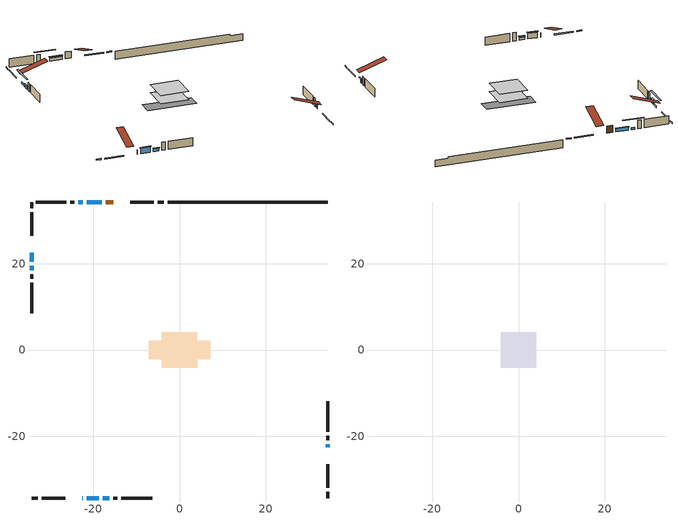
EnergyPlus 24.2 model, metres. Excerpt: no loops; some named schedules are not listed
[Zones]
conditioned space
 floor adiabatic (AdiabaticFloorConstruction): -4.07,-4.07 -4.07,4.07 4.07,4.07 4.07,-4.07 z0.77
 floor foundation (Slab1 construction): -7.08,-2.17 -7.08,2.17 7.08,2.17 7.08,-2.17 z-1.55
 wall outside (RimJoist1 construction): -3.6,34.31 -5.03,34.31 / -34.31,-34.31 -32.89,-34.31 / -34.31,34.31 -34.31,32.89 / 34.31,-34.31 34.31,-32.89 z0.77:1.07
 wall outside (RimJoist2 construction): -5.96,34.31 -11.45,34.31 / -31.96,-34.31 -26.46,-34.31 / -34.31,31.96 -34.31,26.46 / 34.31,-31.96 34.31,-26.46 z0.77:1.07
 wall outside (AdiabaticWallConstruction 1): -15.4,34.31 -17.12,34.31 z0.77:2.8
 wall outside (AdiabaticWallConstruction): -22.52,-34.31 -22.44,-34.31 / 34.31,-22.52 34.31,-21.8 z0.77:1.99; -34.31,22.52 -34.31,20.48 / -22.48,34.31 -23.5,34.31 z0.77:1.28; -21.51,-34.31 -18.76,-34.31 z0.77:2.4; -17.84,-34.31 -16.26,-34.31 z0.77:1.58; -18.05,34.31 -21.55,34.31 z0.77:1.68; -34.31,19.56 -34.31,18.44 z0.77:1.69
 wall outside (Wall1 construction): -24.42,34.31 -25.37,34.31 / -15.33,-34.31 -14.38,-34.31 / -34.31,17.51 -34.31,16.56 / 34.31,-20.87 34.31,-19.92 z0.77:3.21
 wall outside (Wall2 construction): -26.3,34.31 -33.39,34.31 / -13.45,-34.31 -6.37,-34.31 / -34.31,15.63 -34.31,8.55 / 34.31,-19 34.31,-11.91 z0.77:3.21
 wall foundation (FoundationWall1 construction): -2.67,34.31,-1.55 -2.67,34.31,0.77 30.62,34.31,0.77 30.62,34.31,0.35 34.31,34.31,0.35 34.31,34.31,-1.55
 window (WindowConstruction 5): -22.51,-34.31 -22.44,-34.31 z0.77:1.99
 window (WindowConstruction 7): -34.31,22.51 -34.31,20.48 z0.77:1.28
 window (WindowConstruction): -21.51,-34.31 -18.76,-34.31 z0.77:2.39
 window (WindowConstruction 1): -17.84,-34.31 -16.26,-34.31 z0.77:1.58
 window (WindowConstruction 2): 34.31,-22.51 34.31,-21.8 z0.77:1.99
 window (WindowConstruction 3): -18.05,34.31 -21.55,34.31 z0.77:1.68
 window (WindowConstruction 4): -34.31,19.56 -34.31,18.44 z0.77:1.68
 window (WindowConstruction 6): -22.48,34.31 -23.49,34.31 z0.77:1.28
 door (Door): -15.4,34.31 -17.12,34.31 z0.77:2.8
 ceiling adiabatic (AdiabaticFloorConstruction): 4.07,-4.07 4.07,4.07 -4.07,4.07 -4.07,-4.07 z0.77
attic - vented
 floor to conditioned space (Floor1 construction Reversed): -4.07,-4.07 -4.07,4.07 4.07,4.07 4.07,-4.07 z3.21
 roof outside (Roof1 construction): -14.47,34.31,3.21 -14.47,26.39,5.85 -12.38,26.39,5.85 -12.38,34.31,3.21; -23.44,-34.31,3.21 -23.44,-26.39,5.85 -25.53,-26.39,5.85 -25.53,-34.31,3.21; -34.31,23.44,3.21 -26.39,23.44,5.85 -26.39,25.53,5.85 -34.31,25.53,3.21; 34.31,-23.44,3.21 26.39,-23.44,5.85 26.39,-25.53,5.85 34.31,-25.53,3.21
shading: -34.31,17.84 -34.31,25.15 -34.73,25.15 -34.73,17.84 z3.92; -18.56,-34.31 -21.71,-34.31 -21.71,-34.73 -18.56,-34.73 z2.6; -16.06,-34.31 -18.04,-34.31 -18.04,-34.73 -16.06,-34.73 z1.78; 34.31,-21.6 34.31,-22.72 34.73,-22.72 34.73,-21.6 z2.19; -21.75,34.31 -17.85,34.31 -17.85,34.73 -21.75,34.73 z1.89; -34.31,18.24 -34.31,19.76 -34.73,19.76 -34.73,18.24 z1.89; -26.13,34.31 -19.84,34.31 -19.84,34.73 -26.13,34.73 z3.92
[Building]
Building 1: Terrain=Suburbs
[Site:Location]
Edmonton Intl AP_AB: Latitude {deg}=53.31; Longitude {deg}=-113.58; Time Zone {hr}=-7; Elevation {m}=723; Keep Site Location Information=Yes
[Site:GroundTemperature:Shallow]
-1.56185, -3.61833, -3.78302, -2.80711, 1.11059, 5.01004, 8.39065, 10.5322, 10.7141, 8.97234, 5.67794, 1.89811
[Site:WaterMainsTemperature]
Calculation Method=Schedule; Temperature Schedule=mains temperature schedule
[Material] Roughness=Rough; Thermal Absorptance=0.9
Name | Thickness {m} | Conductivity {W/m-K} | Density {kg/m3} | Specific Heat {J/kg-K} | Solar Absorptance | Visible Absorptance
asphalt or fiberglass shingles | 0.00635 | 0.162714 | 1121.4 | 1465.45 | 0.4 | 0.4
ceiling loosefill ins | 0.0846667 | 0.0480833 | 16.02 | 1046.75 | 0.7 | 0.7
ceiling stud and cavity | 0.1397 | 0.110961 | 65.682 | 1177.47 | 0.7 | 0.7
concrete 4.0 in. | 0.1016 | 1.803125 | 2242.8 | 837.4 | 0.7 | 0.7
concrete 8.0 in. | 0.2032 | 1.803125 | 2242.8 | 837.4 | 0.7 | 0.7
door material | 0.04445 | 0.053851 | 512.64 | 1214.23 | 0.7 | 0.7
exterior vertical ins | 0.00750702 | 0.029427 | 32.04 | 1214.23 | 0.7 | 0.7
floor covering | 0.0127 | 0.0433444 | 54.468 | 1339.84 | 0.6 | 0.6
floor rigid ins; wall rigid ins | 0.512978 | 0.029427 | 32.04 | 1214.23 | 0.7 | 0.7
floor stud and cavity | 0.1397 | 1.75129 | 37.0049 | 1207.88 | 0.7 | 0.7
furniture material conditioned space 1 | 0.1524 | 0.115458 | 640.8 | 1214.23 | 0.6 | 0.6
gypsum board | 0.0127 | 0.160291 | 801 | 837.4 | 0.6 | 0.6
gypsum board 1 | 0.0127 | 0.160291 | 801 | 837.4 | 0.7 | 0.7
osb sheathing 0.5 in. | 0.0127 | 0.115458 | 512.64 | 1214.23 | 0.7 | 0.7
osb sheathing 0.75 in. | 0.01905 | 0.115458 | 512.64 | 1214.23 | 0.7 | 0.7
osb sheathing 2.0 in. | 0.0508 | 0.115458 | 512.64 | 1214.23 | 0.7 | 0.7
rim joist rigid ins | 0.051816 | 0.029427 | 32.04 | 1214.23 | 0.7 | 0.7
rim joist stud and cavity | 0.0508 | 0.0425153 | 125.044 | 1163.47 | 0.6 | 0.6
rim joist stud and cavity 1 | 0.0508 | 0.0456069 | 125.044 | 1163.47 | 0.6 | 0.6
wall stud and cavity | 0.1397 | 0.101068 | 139.0536 | 1170.24 | 0.7 | 0.7
wall stud and cavity 1 | 0.1397 | 0.0958194 | 139.0536 | 1170.24 | 0.7 | 0.7
wall stud and cavity 2 | 0.0889 | 0.380278 | 52.3479 | 1209.89 | 0.7 | 0.7
wall stud and cavity 3 | 0.0889 | 0.391764 | 83.0341 | 1211.67 | 0.7 | 0.7
wood siding | 0.0254 | 0.102417 | 544.68 | 1172.36 | 0.4 | 0.4
wood siding 1; wood siding 2; wood siding 3 | 0.0254 | 0.102417 | 544.68 | 1172.36 | 0.7 | 0.7
[WindowMaterial:SimpleGlazingSystem]
Name | U-Factor {W/m2-K} | Solar Heat Gain Coefficient
WindowMaterial | 3.28813 | 0.65
WindowMaterial 1 | 3.281884 | 0.55
WindowMaterial 2 | 2.36659 | 0.51
WindowMaterial 3 | 2.30981 | 0.54
WindowMaterial 4 | 2.316624 | 0.53
WindowMaterial 5 | 3.25804 | 0.39
WindowMaterial 6 | 5.10679 | 0.5
[Construction]
AdiabaticFloorConstruction: floor stud and cavity, floor rigid ins, osb sheathing 0.75 in., floor covering
AdiabaticWallConstruction: wood siding 2, wall rigid ins, wall stud and cavity 2, gypsum board
AdiabaticWallConstruction 1: wood siding 3, wall rigid ins, wall stud and cavity 2, gypsum board
Door: door material
Floor1 construction Reversed: gypsum board, ceiling stud and cavity, ceiling loosefill ins
FoundationWall1 construction: concrete 8.0 in., gypsum board 1
furniture construction conditioned space 1: furniture material conditioned space 1
PartitionWallConstruction: gypsum board, wall stud and cavity 3, gypsum board
RimJoist1 construction: wood siding 1, rim joist rigid ins, osb sheathing 2.0 in., rim joist stud and cavity
RimJoist2 construction: wood siding 1, rim joist rigid ins, osb sheathing 2.0 in., rim joist stud and cavity 1
Roof1 construction: asphalt or fiberglass shingles
Slab1 construction: concrete 4.0 in.
Wall1 construction: wood siding, osb sheathing 0.5 in., wall stud and cavity, gypsum board
Wall2 construction: wood siding, osb sheathing 0.5 in., wall stud and cavity 1, gypsum board
WindowConstruction: WindowMaterial
WindowConstruction 1: WindowMaterial 1
WindowConstruction 2: WindowMaterial 2
WindowConstruction 3: WindowMaterial 3
WindowConstruction 4: WindowMaterial 4
WindowConstruction 5: WindowMaterial 5
WindowConstruction 6; WindowConstruction 7: WindowMaterial 6
[Zone] Multiplier=1; Part of Total Floor Area=Yes
Name | Volume {m3}
attic - vented | 28.3623
conditioned space | 317.7
[Space]
Name | Zone | Volume {m3}
attic - vented 1 | attic - vented | 28.3623
conditioned space 1 | conditioned space | 317.7
[ZoneInfiltration:EffectiveLeakageArea]
infil attic - vented 1: Zone or Space=attic - vented 1; Schedule=Always On Discrete; Effective Air Leakage Area {cm2}=2301.22; Stack Coefficient=0.000183637; Wind Coefficient=9.15589e-06
[ZoneMixing]
whole house fan mix: Zone or Space=attic - vented; Schedule=Always On Continuous; Design Flow Rate Calculation Method=Flow/Zone; Design Flow Rate {m3/s}=0; Source Zone or Space=conditioned space
[SurfaceProperty:ExposedFoundationPerimeter]
Slab1: Exposed Perimeter Calculation Method=TotalExposedPerimeter; Total Exposed Perimeter {m}=36.984
[InternalMass] Zone or ZoneList=conditioned space; Space or SpaceList=conditioned space 1
Name | Construction | Surface Area {m2}
furniture mass conditioned space 1 | furniture construction conditioned space 1 | 51.04
partition wall mass | PartitionWallConstruction | 127.6
[Lights]
interior lighting: Zone or ZoneList or Space or SpaceList=conditioned space 1; Schedule=interior lighting schedule; Design Level Calculation Method=LightingLevel; Lighting Level {W}=343.2; Return Air Fraction=0; Fraction Radiant=0.6; Fraction Visible=0.2; Fraction Replaceable=1
[People]
occupants: Zone or ZoneList or Space or SpaceList=conditioned space 1; Number of People Schedule=occupants schedule; Number of People Calculation Method=People; Number of People=3; Fraction Radiant=0.314171; Sensible Heat Fraction=0.56303; Activity Level Schedule=occupants activity schedule; Carbon Dioxide Generation Rate {m3/s-W}=0; Enable ASHRAE 55 Comfort Warnings=No; Mean Radiant Temperature Calculation Type=EnclosureAveraged
[ElectricEquipment] Zone or ZoneList or Space or SpaceList=conditioned space 1; Design Level Calculation Method=EquipmentLevel
Name | Schedule | Design Level {W} | Fraction Latent | Fraction Radiant | Fraction Lost
clothes dryer | clothes dryer schedule | 140.772 | 0.015 | 0.081 | 0.85
clothes washer | clothes washer schedule | 32.1985 | 0.03 | 0.162 | 0.7
cooking range | cooking range schedule | 215.147 | 0.08 | 0.432 | 0.2
dishwasher | dishwasher schedule | 66.8632 | 0.3 | 0.18 | 0.4
fridge | fridge schedule | 72.9452 | 0 | 0.6 | 0
mech vent house fan | mech vent house fan schedule | 0 | 0 | 0 | 1
mech vent house fan cfis | mech vent house fan cfis schedule | 0 | 0 | 0 | 0
misc plug loads | misc plug loads schedule | 494.7 | 0.045 | 0.513 | 0.1
whole house fan | Always On Discrete | 0 | 0 | 0 | 1
[OtherEquipment] Zone or ZoneList or Space or SpaceList=conditioned space 1; Design Level Calculation Method=EquipmentLevel
Name | Fuel Type | Schedule | Design Level {W} | Fraction Latent | Fraction Radiant | Fraction Lost
clothes dryer 1 | Electricity | clothes dryer schedule | 0 | 0.015 | 0.081 | 0.85
cooking range 1 | Electricity | cooking range schedule | 0 | 0.08 | 0.432 | 0.2
general water use latent | None | general water use schedule | 62.594 | 1 | 0 | 0
general water use sensible | None | general water use schedule | -61.6891 | 0 | 0.6 | 0
mech vent house fan latent load | None | Always On Discrete | 0 | 1 | 0 | 0
mech vent house fan sensible load | None | Always On Discrete | 0 | 0 | 0 | 0
water heater energy adjustment1 | NaturalGas | Always On Discrete | 0.01 | 0 | 0 | 1
[ZoneInfiltration:DesignFlowRate] Zone or ZoneList or Space or SpaceList=conditioned space 1; Schedule=Always On Discrete; Design Flow Rate Calculation Method=Flow/Zone; Design Flow Rate {m3/s}=0
infil flow; natural vent flow; whole house fan flow
[AvailabilityManager:Scheduled]
furnace airloop Availability Manager: Schedule=Always On Discrete
[Foundation:Kiva]
Foundation Kiva 1: Initial Indoor Air Temperature {C}=18; Wall Height Above Grade {m}=0.769986; Wall Depth Below Slab {m}=0.2032; Custom Block Material Name 1=exterior vertical ins; Custom Block Depth 1 {m}=2.31999; Custom Block X Position 1 {m}=0.2159; Custom Block Z Position 1 {m}=0
[Foundation:Kiva:Settings]
Soil Conductivity {W/m-K}=0.849921; Soil Density {kg/m3}=1842.3; Soil Specific Heat {J/kg-K}=418.7; Ground Solar Absorptivity=0.9; Ground Thermal Absorptivity=0.9; Ground Surface Roughness {m}=0.03; Far-Field Width {m}=40; Deep-Ground Boundary Condition=ZeroFlux; Deep-Ground Depth {m}=40; Minimum Cell Dimension {m}=0.2; Maximum Cell Growth Coefficient=3; Simulation Timestep=Timestep
[Exterior:Lights]
exterior lighting: Schedule=exterior lighting schedule; Design Level {W}=75.6
[EnergyManagementSystem:GlobalVariable]
furnace_airloop_Fan_RTF
infil_program_Qfan
infil_program_Qinf
natural_vent_program_Qnv
natural_vent_program_Qwhf
[EnergyManagementSystem:Sensor]
Name | Output:Variable or Output:Meter Index Key | Output:Variable or Output:Meter
airflow_gain | infil flow | Infiltration Sensible Heat Gain Energy
airflow_gain_1 | natural vent flow | Infiltration Sensible Heat Gain Energy
airflow_gain_2 | whole house fan flow | Infiltration Sensible Heat Gain Energy
airflow_loss | infil flow | Infiltration Sensible Heat Loss Energy
airflow_loss_1 | natural vent flow | Infiltration Sensible Heat Loss Energy
airflow_loss_2 | whole house fan flow | Infiltration Sensible Heat Loss Energy
clg_load_cond |  | Cooling:EnergyTransfer:Zone:CONDITIONED SPACE
clg_sp_s; clg_sp_s_1 | cooling setpoint | Schedule Value
clothes_dryer_exhaust_0_sch_s | clothes dryer exhaust 0 schedule | Schedule Value
cool_season | cooling season schedule | Schedule Value
htg_load_cond |  | Heating:EnergyTransfer:Zone:CONDITIONED SPACE
htg_sp_s; htg_sp_s_1 | heating setpoint | Schedule Value
ig_ee_conv | clothes dryer | Electric Equipment Convective Heating Energy
ig_ee_conv_2 | cooking range | Electric Equipment Convective Heating Energy
ig_ee_conv_4 | fridge | Electric Equipment Convective Heating Energy
ig_ee_conv_5 | misc plug loads | Electric Equipment Convective Heating Energy
ig_ee_conv_6 | whole house fan | Electric Equipment Convective Heating Energy
ig_ee_rad | clothes dryer | Electric Equipment Radiant Heating Energy
ig_ee_rad_2 | cooking range | Electric Equipment Radiant Heating Energy
ig_ee_rad_4 | fridge | Electric Equipment Radiant Heating Energy
ig_ee_rad_5 | misc plug loads | Electric Equipment Radiant Heating Energy
ig_ee_rad_6 | whole house fan | Electric Equipment Radiant Heating Energy
ig_lgt_conv | interior lighting | Lights Convective Heating Energy
ig_lgt_rad | interior lighting | Lights Radiant Heating Energy
ig_lgt_vis | interior lighting | Lights Visible Radiation Heating Energy
ig_oe_conv | clothes dryer 1 | Other Equipment Convective Heating Energy
ig_oe_conv_1 | cooking range 1 | Other Equipment Convective Heating Energy
ig_oe_conv_2 | general water use latent | Other Equipment Convective Heating Energy
ig_oe_conv_3 | general water use sensible | Other Equipment Convective Heating Energy
ig_oe_conv_4 | water heater energy adjustment1 | Other Equipment Convective Heating Energy
ig_oe_rad | clothes dryer 1 | Other Equipment Radiant Heating Energy
ig_oe_rad_1 | cooking range 1 | Other Equipment Radiant Heating Energy
ig_oe_rad_2 | general water use latent | Other Equipment Radiant Heating Energy
ig_oe_rad_3 | general water use sensible | Other Equipment Radiant Heating Energy
ig_oe_rad_4 | water heater energy adjustment1 | Other Equipment Radiant Heating Energy
ig_ppl_conv | occupants | People Convective Heating Energy
ig_ppl_rad | occupants | People Radiant Heating Energy
im_conv | furniture mass conditioned space 1 | Surface Inside Face Convection Heat Gain Energy
im_conv_1 | partition wall mass | Surface Inside Face Convection Heat Gain Energy
im_ig | furniture mass conditioned space 1 | Surface Inside Face Internal Gains Radiation Heat Gain Energy
im_ig_1 | partition wall mass | Surface Inside Face Internal Gains Radiation Heat Gain Energy
im_lgt | furniture mass conditioned space 1 | Surface Inside Face Lights Radiation Heat Gain Energy
im_lgt_1 | partition wall mass | Surface Inside Face Lights Radiation Heat Gain Energy
im_sol | furniture mass conditioned space 1 | Surface Inside Face Solar Radiation Heat Gain Energy
im_sol_1 | partition wall mass | Surface Inside Face Solar Radiation Heat Gain Energy
im_surf | furniture mass conditioned space 1 | Surface Inside Face Net Surface Thermal Radiation Heat Gain Energy
im_surf_1 | partition wall mass | Surface Inside Face Net Surface Thermal Radiation Heat Gain Energy
mv_conv | mech vent house fan | Electric Equipment Convective Heating Energy
mv_conv_1 | mech vent house fan cfis | Electric Equipment Convective Heating Energy
mv_conv_2 | mech vent house fan latent load | Other Equipment Convective Heating Energy
mv_conv_3 | mech vent house fan sensible load | Other Equipment Convective Heating Energy
mv_rad | mech vent house fan | Electric Equipment Radiant Heating Energy
mv_rad_1 | mech vent house fan cfis | Electric Equipment Radiant Heating Energy
mv_rad_2 | mech vent house fan latent load | Other Equipment Radiant Heating Energy
mv_rad_3 | mech vent house fan sensible load | Other Equipment Radiant Heating Energy
natural_vent_s | natural vent schedule | Schedule Value
out_pb_s |  | Site Outdoor Air Barometric Pressure
out_wt_s |  | Site Outdoor Air Humidity Ratio
site_vw_s |  | Site Wind Speed
ss_back_out | Window1 | Surface Window Shortwave from Zone Back Out Window Heat Transfer Rate
ss_back_out_1 | Window10 | Surface Window Shortwave from Zone Back Out Window Heat Transfer Rate
ss_back_out_2 | Window2 | Surface Window Shortwave from Zone Back Out Window Heat Transfer Rate
ss_back_out_3 | Window3 | Surface Window Shortwave from Zone Back Out Window Heat Transfer Rate
ss_back_out_4 | Window4 | Surface Window Shortwave from Zone Back Out Window Heat Transfer Rate
ss_back_out_5 | Window5 | Surface Window Shortwave from Zone Back Out Window Heat Transfer Rate
ss_back_out_6 | Window8 | Surface Window Shortwave from Zone Back Out Window Heat Transfer Rate
ss_back_out_7 | Window9 | Surface Window Shortwave from Zone Back Out Window Heat Transfer Rate
ss_conv | Door1 | Surface Inside Face Convection Heat Gain Energy
ss_conv_1 | Window1 | Surface Inside Face Convection Heat Gain Energy
ss_conv_2 | Window10 | Surface Inside Face Convection Heat Gain Energy
ss_conv_3 | Window2 | Surface Inside Face Convection Heat Gain Energy
ss_conv_4 | Window3 | Surface Inside Face Convection Heat Gain Energy
ss_conv_5 | Window4 | Surface Inside Face Convection Heat Gain Energy
ss_conv_6 | Window5 | Surface Inside Face Convection Heat Gain Energy
ss_conv_7 | Window8 | Surface Inside Face Convection Heat Gain Energy
ss_conv_8 | Window9 | Surface Inside Face Convection Heat Gain Energy
ss_ig | Door1 | Surface Inside Face Internal Gains Radiation Heat Gain Energy
ss_ig_1 | Window1 | Surface Inside Face Internal Gains Radiation Heat Gain Energy
ss_ig_2 | Window10 | Surface Inside Face Internal Gains Radiation Heat Gain Energy
ss_ig_3 | Window2 | Surface Inside Face Internal Gains Radiation Heat Gain Energy
ss_ig_4 | Window3 | Surface Inside Face Internal Gains Radiation Heat Gain Energy
ss_ig_5 | Window4 | Surface Inside Face Internal Gains Radiation Heat Gain Energy
ss_ig_6 | Window5 | Surface Inside Face Internal Gains Radiation Heat Gain Energy
ss_ig_7 | Window8 | Surface Inside Face Internal Gains Radiation Heat Gain Energy
ss_ig_8 | Window9 | Surface Inside Face Internal Gains Radiation Heat Gain Energy
ss_lgt | Door1 | Surface Inside Face Lights Radiation Heat Gain Energy
ss_sol | Door1 | Surface Inside Face Solar Radiation Heat Gain Energy
ss_surf | Door1 | Surface Inside Face Net Surface Thermal Radiation Heat Gain Energy
ss_surf_1 | Window1 | Surface Inside Face Net Surface Thermal Radiation Heat Gain Energy
ss_surf_2 | Window10 | Surface Inside Face Net Surface Thermal Radiation Heat Gain Energy
ss_surf_3 | Window2 | Surface Inside Face Net Surface Thermal Radiation Heat Gain Energy
ss_surf_4 | Window3 | Surface Inside Face Net Surface Thermal Radiation Heat Gain Energy
ss_surf_5 | Window4 | Surface Inside Face Net Surface Thermal Radiation Heat Gain Energy
ss_surf_6 | Window5 | Surface Inside Face Net Surface Thermal Radiation Heat Gain Energy
ss_surf_7 | Window8 | Surface Inside Face Net Surface Thermal Radiation Heat Gain Energy
ss_surf_8 | Window9 | Surface Inside Face Net Surface Thermal Radiation Heat Gain Energy
ss_trans_in | Window1 | Surface Window Transmitted Solar Radiation Rate
ss_trans_in_1 | Window10 | Surface Window Transmitted Solar Radiation Rate
ss_trans_in_2 | Window2 | Surface Window Transmitted Solar Radiation Rate
ss_trans_in_3 | Window3 | Surface Window Transmitted Solar Radiation Rate
ss_trans_in_4 | Window4 | Surface Window Transmitted Solar Radiation Rate
ss_trans_in_5 | Window5 | Surface Window Transmitted Solar Radiation Rate
ss_trans_in_6 | Window8 | Surface Window Transmitted Solar Radiation Rate
ss_trans_in_7 | Window9 | Surface Window Transmitted Solar Radiation Rate
ss_trans_out | Window1 | Surface Inside Face Initial Transmitted Diffuse Transmitted Out Window Solar Radiation Rate
ss_trans_out_1 | Window10 | Surface Inside Face Initial Transmitted Diffuse Transmitted Out Window Solar Radiation Rate
ss_trans_out_2 | Window2 | Surface Inside Face Initial Transmitted Diffuse Transmitted Out Window Solar Radiation Rate
ss_trans_out_3 | Window3 | Surface Inside Face Initial Transmitted Diffuse Transmitted Out Window Solar Radiation Rate
ss_trans_out_4 | Window4 | Surface Inside Face Initial Transmitted Diffuse Transmitted Out Window Solar Radiation Rate
ss_trans_out_5 | Window5 | Surface Inside Face Initial Transmitted Diffuse Transmitted Out Window Solar Radiation Rate
ss_trans_out_6 | Window8 | Surface Inside Face Initial Transmitted Diffuse Transmitted Out Window Solar Radiation Rate
ss_trans_out_7 | Window9 | Surface Inside Face Initial Transmitted Diffuse Transmitted Out Window Solar Radiation Rate
s_conv | Floor1 | Surface Inside Face Convection Heat Gain Energy
s_conv_1 | FoundationWall1 | Surface Inside Face Convection Heat Gain Energy
s_conv_10 | RimJoist2:270 | Surface Inside Face Convection Heat Gain Energy
s_conv_11 | RimJoist2:90 | Surface Inside Face Convection Heat Gain Energy
s_conv_12 | Slab1 | Surface Inside Face Convection Heat Gain Energy
s_conv_13 | Wall1:0 | Surface Inside Face Convection Heat Gain Energy
s_conv_14 | Wall1:180 | Surface Inside Face Convection Heat Gain Energy
s_conv_15 | Wall1:270 | Surface Inside Face Convection Heat Gain Energy
s_conv_16 | Wall1:90 | Surface Inside Face Convection Heat Gain Energy
s_conv_17 | Wall2:0 | Surface Inside Face Convection Heat Gain Energy
s_conv_18 | Wall2:180 | Surface Inside Face Convection Heat Gain Energy
s_conv_19 | Wall2:270 | Surface Inside Face Convection Heat Gain Energy
s_conv_2 | inferred conditioned ceiling | Surface Inside Face Convection Heat Gain Energy
s_conv_20 | Wall2:90 | Surface Inside Face Convection Heat Gain Energy
s_conv_3 | inferred conditioned floor | Surface Inside Face Convection Heat Gain Energy
s_conv_4 | RimJoist1:0 | Surface Inside Face Convection Heat Gain Energy
s_conv_5 | RimJoist1:180 | Surface Inside Face Convection Heat Gain Energy
s_conv_6 | RimJoist1:270 | Surface Inside Face Convection Heat Gain Energy
s_conv_7 | RimJoist1:90 | Surface Inside Face Convection Heat Gain Energy
s_conv_8 | RimJoist2:0 | Surface Inside Face Convection Heat Gain Energy
s_conv_9 | RimJoist2:180 | Surface Inside Face Convection Heat Gain Energy
s_ig | Floor1 | Surface Inside Face Internal Gains Radiation Heat Gain Energy
s_ig_1 | FoundationWall1 | Surface Inside Face Internal Gains Radiation Heat Gain Energy
s_ig_10 | RimJoist2:270 | Surface Inside Face Internal Gains Radiation Heat Gain Energy
s_ig_11 | RimJoist2:90 | Surface Inside Face Internal Gains Radiation Heat Gain Energy
s_ig_12 | Slab1 | Surface Inside Face Internal Gains Radiation Heat Gain Energy
s_ig_13 | Wall1:0 | Surface Inside Face Internal Gains Radiation Heat Gain Energy
s_ig_14 | Wall1:180 | Surface Inside Face Internal Gains Radiation Heat Gain Energy
s_ig_15 | Wall1:270 | Surface Inside Face Internal Gains Radiation Heat Gain Energy
s_ig_16 | Wall1:90 | Surface Inside Face Internal Gains Radiation Heat Gain Energy
s_ig_17 | Wall2:0 | Surface Inside Face Internal Gains Radiation Heat Gain Energy
s_ig_18 | Wall2:180 | Surface Inside Face Internal Gains Radiation Heat Gain Energy
s_ig_19 | Wall2:270 | Surface Inside Face Internal Gains Radiation Heat Gain Energy
s_ig_2 | inferred conditioned ceiling | Surface Inside Face Internal Gains Radiation Heat Gain Energy
s_ig_20 | Wall2:90 | Surface Inside Face Internal Gains Radiation Heat Gain Energy
s_ig_3 | inferred conditioned floor | Surface Inside Face Internal Gains Radiation Heat Gain Energy
s_ig_4 | RimJoist1:0 | Surface Inside Face Internal Gains Radiation Heat Gain Energy
s_ig_5 | RimJoist1:180 | Surface Inside Face Internal Gains Radiation Heat Gain Energy
s_ig_6 | RimJoist1:270 | Surface Inside Face Internal Gains Radiation Heat Gain Energy
s_ig_7 | RimJoist1:90 | Surface Inside Face Internal Gains Radiation Heat Gain Energy
s_ig_8 | RimJoist2:0 | Surface Inside Face Internal Gains Radiation Heat Gain Energy
s_ig_9 | RimJoist2:180 | Surface Inside Face Internal Gains Radiation Heat Gain Energy
s_lgt | Floor1 | Surface Inside Face Lights Radiation Heat Gain Energy
s_lgt_1 | FoundationWall1 | Surface Inside Face Lights Radiation Heat Gain Energy
s_lgt_10 | RimJoist2:270 | Surface Inside Face Lights Radiation Heat Gain Energy
s_lgt_11 | RimJoist2:90 | Surface Inside Face Lights Radiation Heat Gain Energy
s_lgt_12 | Slab1 | Surface Inside Face Lights Radiation Heat Gain Energy
s_lgt_13 | Wall1:0 | Surface Inside Face Lights Radiation Heat Gain Energy
s_lgt_14 | Wall1:180 | Surface Inside Face Lights Radiation Heat Gain Energy
s_lgt_15 | Wall1:270 | Surface Inside Face Lights Radiation Heat Gain Energy
s_lgt_16 | Wall1:90 | Surface Inside Face Lights Radiation Heat Gain Energy
s_lgt_17 | Wall2:0 | Surface Inside Face Lights Radiation Heat Gain Energy
s_lgt_18 | Wall2:180 | Surface Inside Face Lights Radiation Heat Gain Energy
s_lgt_19 | Wall2:270 | Surface Inside Face Lights Radiation Heat Gain Energy
s_lgt_2 | inferred conditioned ceiling | Surface Inside Face Lights Radiation Heat Gain Energy
s_lgt_20 | Wall2:90 | Surface Inside Face Lights Radiation Heat Gain Energy
s_lgt_3 | inferred conditioned floor | Surface Inside Face Lights Radiation Heat Gain Energy
s_lgt_4 | RimJoist1:0 | Surface Inside Face Lights Radiation Heat Gain Energy
s_lgt_5 | RimJoist1:180 | Surface Inside Face Lights Radiation Heat Gain Energy
